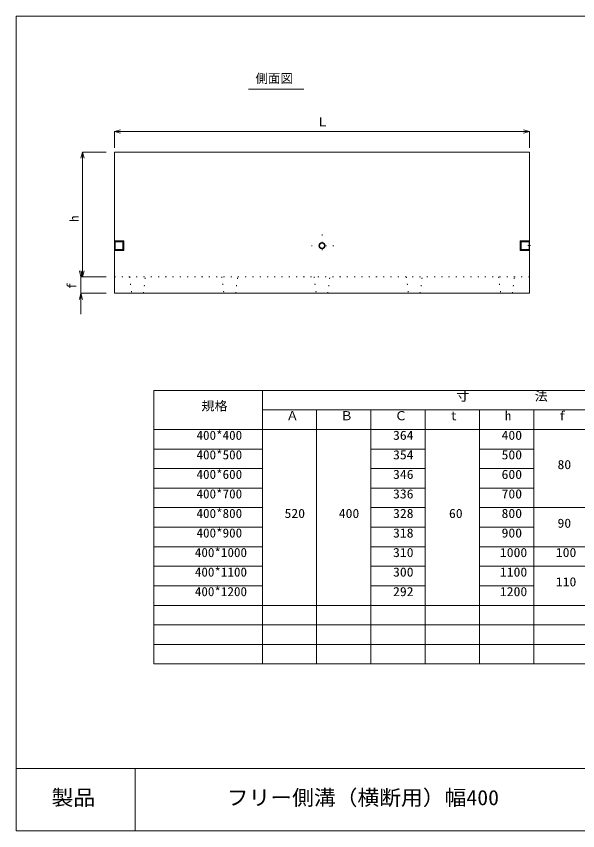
# Model space of a CAD drawing. Units: millimetres, scale not verified. Extents: x -162 to 6045, y 180 to 4102.
# Drawn here: x -162 to 2543, y 180 to 4102 of the extents above; entities that cross this region are included whole.
import ezdxf
from ezdxf.enums import TextEntityAlignment as Align

# ---------------------------------------------------------------- set-up
doc = ezdxf.new("R2010")
doc.units = ezdxf.units.MM
doc.header["$LTSCALE"] = 20
doc.linetypes.add('DOTTED', pattern=[1.75, 0.25, -1.5])
doc.layers.add('_0-0_', color=7, linetype='Continuous', lineweight=18)
doc.styles.add('ＭＳ ゴシック', font='')
doc.styles.get('ＭＳ ゴシック').set_extended_font_data('MS Gothic')

msp = doc.modelspace()

# ---------------------------------------------------------------- linework, layer by layer
at = {"layer": '_0-0_'}
for p, q in [((-161.72, 4102.25), (6045.25, 4102.25)), ((-161.72, 4102.25), (-161.72, 179.9)), ((957.62, 3751.58), (1224.29, 3751.58)), ((957.62, 3751.58), (1224.29, 3751.58)), ((311.33, 3448), (2311.33, 3448)), ((311.33, 3448), (311.33, 2768)), ((2311.33, 3448), (2311.33, 2768)), ((311.33, 3074), (311.33, 3122.11)), ((2311.33, 3074), (2311.33, 3122.11)), ((311.33, 2972.01), (311.33, 3024)), ((311.33, 3022.01), (311.33, 2973.64)), ((356.33, 3021.34), (311.33, 3021.34)), ((351.33, 3016.34), (356.33, 3021.34)), ((356.33, 2974.67), (356.33, 3021.34)), ((2266.33, 2974.67), (2266.33, 3021.34)), ((2271.33, 3016.34), (2266.33, 3021.34)), ((2266.33, 3021.34), (2311.33, 3021.34)), ((2311.33, 2972.01), (2311.33, 3024)), ((2311.33, 2972.01), (2311.33, 3024)), ((2311.33, 3022.01), (2311.33, 2973.64)), ((351.33, 3016.34), (311.33, 3016.34)), ((314, 3013), (311.33, 3013)), ((314, 3005), (311.33, 3005)), ((314, 2991), (311.33, 2991)), ((314, 2983), (311.33, 2983)), ((314, 2983), (314, 3013)), ((351.33, 2979.67), (351.33, 3016.34)), ((2271.33, 2979.67), (2271.33, 3016.34)), ((2271.33, 3016.34), (2311.33, 3016.34)), ((2303.76, 2998), (2315.21, 2998)), ((2308.67, 2983), (2308.67, 3013)), ((2308.67, 3013), (2311.33, 3013)), ((2308.67, 3005), (2311.33, 3005)), ((2308.67, 2991), (2311.33, 2991)), ((2308.67, 2983), (2311.33, 2983)), ((351.33, 2979.67), (311.33, 2979.67)), ((356.33, 2974.67), (311.33, 2974.67)), ((351.33, 2979.67), (356.33, 2974.67)), ((2271.33, 2979.67), (2266.33, 2974.67)), ((2266.33, 2974.67), (2311.33, 2974.67)), ((2271.33, 2979.67), (2311.33, 2979.67)), ((2311.33, 2768), (311.33, 2768)), ((501.11, 2300.54), (5301.11, 2300.54)), ((501.11, 2300.54), (501.11, 982.9)), ((1023.98, 2300.54), (1023.98, 982.9)), ((1023.98, 2206.43), (5301.11, 2206.43)), ((1285.42, 2206.43), (1285.42, 982.9)), ((1546.86, 2206.43), (1546.86, 982.9)), ((1808.3, 2206.43), (1808.3, 982.9)), ((2069.74, 2206.43), (2069.74, 982.9)), ((2331.17, 2206.43), (2331.17, 982.9)), ((501.11, 2112.31), (5301.11, 2112.31)), ((501.11, 2018.19), (1023.98, 2018.19)), ((1546.86, 2018.19), (1808.3, 2018.19)), ((2069.74, 2018.19), (2331.17, 2018.19)), ((501.11, 1924.07), (1023.98, 1924.07)), ((1546.86, 1924.07), (1808.3, 1924.07)), ((2069.74, 1924.07), (2331.17, 1924.07)), ((501.11, 1829.96), (1023.98, 1829.96)), ((1546.86, 1829.96), (1808.3, 1829.96)), ((2069.74, 1829.96), (2331.17, 1829.96)), ((501.11, 1735.84), (1023.98, 1735.84)), ((1546.86, 1735.84), (1808.3, 1735.84)), ((2069.74, 1735.84), (2854.05, 1735.84)), ((501.11, 1641.72), (1023.98, 1641.72)), ((1546.86, 1641.72), (1808.3, 1641.72)), ((2069.74, 1641.72), (2331.17, 1641.72)), ((501.11, 1547.6), (1023.98, 1547.6)), ((1546.86, 1547.6), (1808.3, 1547.6)), ((2069.74, 1547.6), (2854.05, 1547.6)), ((501.11, 1453.49), (1023.98, 1453.49)), ((1546.86, 1453.49), (1808.3, 1453.49)), ((2069.74, 1453.49), (2854.05, 1453.49)), ((501.11, 1359.37), (1023.98, 1359.37)), ((1546.86, 1359.37), (1808.3, 1359.37)), ((2069.74, 1359.37), (2331.17, 1359.37)), ((501.11, 1265.25), (5301.11, 1265.25)), ((501.11, 1171.13), (5301.11, 1171.13)), ((501.11, 1077.01), (5301.11, 1077.01)), ((501.11, 982.9), (5301.11, 982.9)), ((-161.72, 179.9), (-161.72, 479.9)), ((-161.72, 479.9), (6045.25, 479.9)), ((410.47, 179.9), (410.47, 479.9)), ((6045.25, 179.9), (-161.72, 179.9)), ((6045.25, 179.9), (-161.72, 179.9)), ((-161.72, 179.9), (410.47, 179.9)), ((410.47, 179.9), (2634.94, 179.9))]:
    msp.add_line(p, q, dxfattribs=at)
at = {"layer": '_0-0_', "color": 4, "lineweight": 9}
for p, q in [((311.33, 3547.86), (340.31, 3555.62)), ((311.33, 3547.86), (2311.33, 3547.86)), ((311.33, 3547.86), (340.31, 3540.09)), ((311.33, 3547.86), (311.33, 3468.29)), ((2311.33, 3547.86), (2282.36, 3555.62)), ((2311.33, 3547.86), (2282.36, 3540.09)), ((2311.33, 3547.86), (2311.33, 3468.29)), ((157.68, 3448), (149.91, 3419.03)), ((157.68, 2848), (157.68, 3448)), ((157.68, 3448), (165.44, 3419.03)), ((157.68, 3448), (271.69, 3448)), ((149.91, 2848), (142.15, 2876.98)), ((149.91, 2848), (142.15, 2876.98)), ((149.91, 2848), (157.68, 2876.98)), ((149.91, 2848), (157.68, 2876.98)), ((157.68, 2848), (149.91, 2876.98)), ((157.68, 2848), (149.91, 2876.98)), ((157.68, 2848), (165.44, 2876.98)), ((157.68, 2848), (165.44, 2876.98)), ((149.91, 2768), (149.91, 2848)), ((149.91, 2848), (271.69, 2848)), ((149.91, 2768), (149.91, 2848)), ((149.91, 2848), (271.69, 2848)), ((157.68, 2848), (271.69, 2848)), ((157.68, 2848), (271.69, 2848)), ((149.91, 2768), (142.15, 2739.03)), ((149.91, 2768), (142.15, 2739.03)), ((149.91, 2768), (149.91, 2668)), ((149.91, 2768), (157.68, 2739.03)), ((149.91, 2768), (271.69, 2768)), ((149.91, 2768), (149.91, 2668)), ((149.91, 2768), (157.68, 2739.03)), ((149.91, 2768), (271.69, 2768))]:
    msp.add_line(p, q, dxfattribs=at)
at = {"layer": '_0-0_', "linetype": 'DOTTED'}
for p, q in [((1311.7, 3050.87), (1311.7, 2955.86)), ((1368.7, 2997.48), (1261.41, 2997.48)), ((2310.4, 2998), (2312.61, 2998)), ((2311.33, 2848), (311.33, 2848)), ((384.26, 2848), (394.26, 2768)), ((450.63, 2768), (460.63, 2848)), ((828.71, 2848), (838.71, 2768)), ((895.07, 2768), (905.07, 2848)), ((1273.15, 2848), (1283.15, 2768)), ((1339.52, 2768), (1349.52, 2848)), ((1717.6, 2848), (1727.6, 2768)), ((1783.96, 2768), (1793.96, 2848)), ((2162.04, 2848), (2172.04, 2768)), ((2228.41, 2768), (2238.41, 2848))]:
    msp.add_line(p, q, dxfattribs=at)
at = {"layer": '_0-0_'}
for radius in [15, 12]:
    msp.add_circle((1311.7, 2997.48), radius, dxfattribs=at)

# ---------------------------------------------------------------- texts
at = {"layer": '_0-0_', "style": 'ＭＳ ゴシック'}
for s, p in [('側面図', (990.96, 3768.24)), ('側面図', (990.96, 3768.24)), ('Ｌ', (1283.76, 3558.88)), ('Ａ', (1138.73, 2143.42)), ('Ｂ', (1400.16, 2143.42)), ('Ｃ', (1661.6, 2143.42)), ('t', (1931.03, 2143.42)), ('h', (2192.47, 2143.42)), ('f', (2453.9, 2143.42))]:
    msp.add_text(s, height=43.99, dxfattribs=at).set_placement(p, align=Align.BOTTOM_LEFT)
for s, p in [('h', (152.54, 3112.27)), ('f', (140.09, 2788.71))]:
    msp.add_text(s, height=43.99, rotation=90, dxfattribs=at).set_placement(p, align=Align.BOTTOM_LEFT)
for s, height, width, p in [('寸\u3000\u3000\u3000\u3000\u3000法', 43.99, 1.05, (1957.9, 2237.54)), ('規格', 43.99, 1.05, (730.59, 2190.48)), ('400*400', 43.99, 1.05, (706.63, 2049.31)), ('364', 43.99, 1.1, (1653.61, 2049.31)), ('400', 43.99, 1.1, (2176.49, 2049.31)), ('400*500', 43.99, 1.05, (706.63, 1955.19)), ('354', 43.99, 1.1, (1653.61, 1955.19)), ('500', 43.99, 1.1, (2176.49, 1955.19)), ('80', 43.99, 1.1, (2445.92, 1908.13)), ('400*600', 43.99, 1.05, (706.63, 1861.07)), ('346', 43.99, 1.1, (1653.61, 1861.07)), ('600', 43.99, 1.1, (2176.49, 1861.07)), ('400*700', 43.99, 1.05, (706.63, 1766.95)), ('336', 43.99, 1.1, (1653.61, 1766.95)), ('700', 43.99, 1.1, (2176.49, 1766.95)), ('400*800', 43.99, 1.05, (706.63, 1672.83)), ('520', 43.99, 1.1, (1130.74, 1672.83)), ('400', 43.99, 1.1, (1392.18, 1672.83)), ('328', 43.99, 1.1, (1653.61, 1672.83)), ('60', 43.99, 1.1, (1923.04, 1672.83)), ('800', 43.99, 1.1, (2176.49, 1672.83)), ('90', 43.99, 1.1, (2445.92, 1625.78)), ('400*900', 43.99, 1.05, (706.63, 1578.72)), ('318', 43.99, 1.1, (1653.61, 1578.72)), ('900', 43.99, 1.1, (2176.49, 1578.72)), ('400*1000', 43.99, 1.05, (698.64, 1484.6)), ('310', 43.99, 1.1, (1653.61, 1484.6)), ('1000', 43.99, 1.1, (2168.5, 1484.6)), ('100', 43.99, 1.1, (2437.93, 1484.6)), ('400*1100', 43.99, 1.05, (698.64, 1390.48)), ('300', 43.99, 1.1, (1653.61, 1390.48)), ('1100', 43.99, 1.1, (2168.5, 1390.48)), ('110', 43.99, 1.1, (2437.93, 1343.42)), ('400*1200', 43.99, 1.05, (698.64, 1296.36)), ('292', 43.99, 1.1, (1653.61, 1296.36)), ('1200', 43.99, 1.1, (2168.5, 1296.36)), ('製品', 73.31, 1.05, (8.26, 280.73)), ('フリー側溝（横断用）幅400', 73.31, 1.05, (852.08, 280.73))]:
    msp.add_text(s, height=height, dxfattribs=dict(at, width=width)).set_placement(p, align=Align.BOTTOM_LEFT)

doc.saveas('drawing.dxf')
